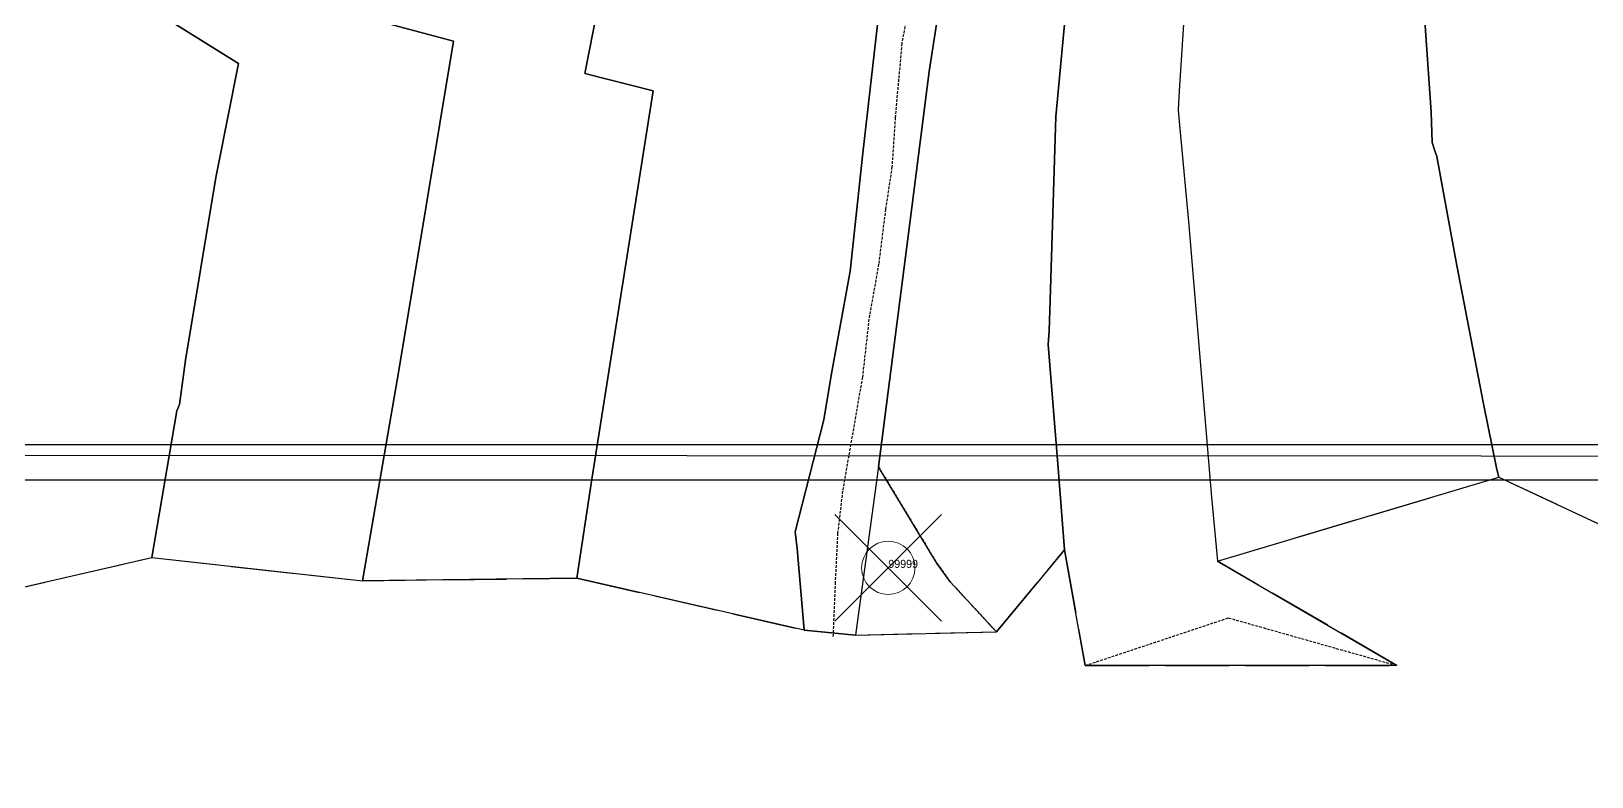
# Model space of a CAD drawing. Header units: millimetres. Extents: x -1419336 to 38707697, y -75591640 to 81.
# Drawn here: x 176.5 to 469, y -1167.7 to -1027.9 of the extents above; entities that cross this region are included whole.
import ezdxf

# ---------------------------------------------------------------- set-up
doc = ezdxf.new("R2010")
doc.units = ezdxf.units.MM
doc.header["$PDMODE"] = 35
doc.header["$PDSIZE"] = 10
doc.linetypes.add('ACAD_ISO02W100', pattern=[15, 12, -3])
doc.linetypes.add('DASHED', pattern=[0.75, 0.5, -0.25])
for name, color, linetype in [('Legend', 250, 'Continuous'), ('Line_Marking_Adusting_Sheet', 1, 'Continuous'), ('Line_Road', 250, 'ACAD_ISO02W100')]:
    doc.layers.add(name, color=color, linetype=linetype)
for name, color, linetype, lineweight in [('Line_Vahivat', 250, 'ACAD_ISO02W100', 25), ('Poly_Off', 250, 'ACAD_ISO02W100', 25), ('Poly_Survey_Bndry', 250, 'Continuous', 30), ('Text_Survey_No', 250, 'Continuous', 0)]:
    doc.layers.add(name, color=color, linetype=linetype, lineweight=lineweight)
doc.styles.get("Standard").update_dxf_attribs({"font": 'SakalBharati.ttf'})

msp = doc.modelspace()

# ---------------------------------------------------------------- linework, layer by layer
at = {"layer": 'Legend'}
msp.add_lwpolyline([(-63.2, -1105.39), (994.35, -1105.39), (994.35, -1801.26), (-63.2, -1801.26)], close=True, dxfattribs=at)
at = {"layer": 'Legend', "lineweight": 30}
msp.add_lwpolyline([(876.16, -1794.64), (-56.58, -1794.64), (-56.58, -1112.01), (876.16, -1112.01), (987.73, -1112.01), (987.73, -1154.3), (987.73, -1188.75), (987.73, -1205.79), (987.73, -1213), (987.73, -1224.82), (987.73, -1660.73), (987.73, -1720.19), (987.73, -1760.13), (987.73, -1794.64)], close=True, dxfattribs=at)
at = {"layer": 'Line_Marking_Adusting_Sheet'}
msp.add_lwpolyline([(745.95, -1107.72), (1.61, -1107.39)], dxfattribs=at)
at = {"layer": 'Line_Road', "linetype": 'DASHED'}
msp.add_lwpolyline([(340.52, -1025.56), (339.67, -1030.22), (338.45, -1044.08), (337.83, -1053.34), (336.63, -1061.26), (335.33, -1071.57), (333.51, -1081.88), (332.29, -1092.76), (328.57, -1114.12), (327.65, -1122.03), (327.19, -1131.21), (326.77, -1141.35)], dxfattribs=at)
at = {"layer": 'Line_Vahivat', "linetype": 'DASHED'}
msp.add_lwpolyline([(374.06, -1146.8), (400.92, -1137.87), (431.62, -1146.56)], dxfattribs=at)
at = {"layer": 'Poly_Off'}
for points in [[(398.86, -1127.25), (451.61, -1111.49)], [(451.61, -1111.49), (515.03, -1141.18)], [(357.41, -1140.51), (370.17, -1125.14)], [(370.17, -1125.14), (374.06, -1146.8), (432.48, -1146.8), (398.86, -1127.25)], [(123.51, -1143.91), (199.1, -1126.58)], [(199.1, -1126.58), (238.58, -1130.92)], [(238.58, -1130.92), (278.75, -1130.43)], [(278.75, -1130.43), (321.4, -1140.18)], [(321.4, -1140.18), (331, -1141.1)], [(331, -1141.1), (357.41, -1140.51)]]:
    msp.add_lwpolyline(points, dxfattribs=at)
at = {"layer": 'Poly_Survey_Bndry'}
for points in [[(123.51, -1143.91), (199.1, -1126.58), (203.75, -1099.08), (204.28, -1097.91), (205.41, -1089.58), (211.05, -1055.35), (211.41, -1053.79), (215.34, -1033.99), (199.3, -1023.99), (202.4, -1014.95), (200.95, -1014.24), (182.78, -1004.05), (181.38, -1003.59), (181.04, -993.63), (185.02, -979.18), (191.62, -956.1), (205.33, -902.51), (211.71, -876.63), (184.37, -869.52), (162.79, -863.93)], [(368.25, -878.58), (364.43, -907.31), (361.57, -929.23), (356.17, -962.06), (344.83, -1035.48), (341.17, -1063.9), (336.55, -1099.83), (335.3, -1109.54)], [(389.07, -882.64), (389.14, -884.22), (388.45, -886.74), (387.52, -893.38), (371.03, -1017.29), (368.57, -1043.94), (367.47, -1078.36), (367.28, -1084.08), (367.13, -1086.61), (369, -1109.84), (370.17, -1125.14)], [(309.36, -886.76), (290.59, -983.46), (280.27, -1035.88), (293.06, -1039.09), (281.54, -1111.9), (278.75, -1130.43)], [(408.66, -887.07), (403.67, -917.04), (400.97, -933.23), (400.31, -934.33), (396.25, -980.58), (393.87, -1005.42), (391.69, -1039.09), (391.46, -1042.66), (391.76, -1045.56), (393.47, -1064.25), (397.7, -1114.58), (398.86, -1127.25)], [(354.38, -898.04), (341.78, -977.58), (336.43, -1014.68), (335.64, -1022.32), (332.37, -1050.81), (330.02, -1072.9), (326.41, -1092.44), (325.07, -1100.74), (319.66, -1121.76), (320.08, -1124.85), (321.4, -1140.18)], [(356.17, -962.06), (344.83, -1035.48), (341.17, -1063.9), (336.55, -1099.83), (335.3, -1109.54), (335.18, -1110.41), (331, -1141.1), (321.4, -1140.18), (320.08, -1124.85), (319.66, -1121.76), (325.07, -1100.74), (326.41, -1092.44), (330.02, -1072.9), (332.37, -1050.81), (335.64, -1022.32)], [(182.78, -1004.05), (200.95, -1014.24), (202.4, -1014.95), (199.3, -1023.99), (215.34, -1033.99), (211.41, -1053.79), (211.05, -1055.35), (205.41, -1089.58), (204.28, -1097.91), (203.75, -1099.08), (199.1, -1126.58)], [(393.87, -1005.42), (391.69, -1039.09), (391.46, -1042.66), (391.76, -1045.56), (393.47, -1064.25), (397.7, -1114.58), (398.86, -1127.25), (432.48, -1146.8), (374.06, -1146.8), (370.17, -1125.14), (369, -1109.84), (367.13, -1086.61), (367.28, -1084.08), (367.47, -1078.36), (368.57, -1043.94), (371.03, -1017.29)], [(393.87, -1005.42), (391.69, -1039.09), (391.46, -1042.66), (391.76, -1045.56), (393.47, -1064.25), (397.7, -1114.58), (398.86, -1127.25), (451.61, -1111.49), (451.23, -1110.08), (448.73, -1097.79), (443.71, -1071.86), (440, -1051.41), (439.52, -1050.17), (439.1, -1048.8), (438.89, -1043.08), (437.55, -1023.31)], [(199.3, -1023.99), (215.34, -1033.99), (211.41, -1053.79), (211.05, -1055.35), (205.41, -1089.58), (204.28, -1097.91), (203.75, -1099.08), (199.1, -1126.58), (238.58, -1130.92), (245.41, -1091.51), (255.64, -1029.77), (227.78, -1022.38)], [(227.78, -1022.38), (255.64, -1029.77), (245.41, -1091.51), (238.58, -1130.92)], [(437.55, -1023.31), (438.89, -1043.08), (439.1, -1048.8), (439.52, -1050.17), (440, -1051.41), (443.71, -1071.86), (448.73, -1097.79), (451.23, -1110.08), (451.61, -1111.49)], [(437.55, -1023.31), (438.89, -1043.08), (439.1, -1048.8), (439.52, -1050.17), (440, -1051.41), (443.71, -1071.86), (448.73, -1097.79), (451.23, -1110.08), (451.61, -1111.49), (515.03, -1141.18)], [(335.3, -1109.54), (335.18, -1110.41), (331, -1141.1)]]:
    msp.add_lwpolyline(points, dxfattribs=at)
for points in [[(278.75, -1130.43), (238.58, -1130.92), (245.41, -1091.51), (255.64, -1029.77), (227.78, -1022.38), (236.19, -992.71), (243.13, -967.88), (253.73, -929.61), (262.9, -897.1), (268.4, -876.51), (309.36, -886.76), (290.59, -983.46), (280.27, -1035.88), (293.06, -1039.09), (281.54, -1111.9)], [(387.27, -882.21), (389.07, -882.64), (389.14, -884.22), (388.45, -886.74), (387.52, -893.38), (371.03, -1017.29), (368.57, -1043.94), (367.47, -1078.36), (367.28, -1084.08), (367.13, -1086.61), (369, -1109.84), (370.17, -1125.14), (357.41, -1140.51), (348.76, -1131.15), (346.31, -1127.73), (335.3, -1109.54), (336.55, -1099.83), (341.17, -1063.9), (344.83, -1035.48), (356.17, -962.06), (361.57, -929.23), (364.43, -907.31), (368.25, -878.58)], [(321.4, -1140.18), (278.75, -1130.43), (281.54, -1111.9), (293.06, -1039.09), (280.27, -1035.88), (290.59, -983.46), (309.36, -886.76), (348.98, -896.7), (354.38, -898.04), (341.78, -977.58), (336.43, -1014.68), (335.64, -1022.32), (332.37, -1050.81), (330.02, -1072.9), (326.41, -1092.44), (325.07, -1100.74), (319.66, -1121.76), (320.08, -1124.85)], [(335.3, -1109.54), (335.18, -1110.41), (331, -1141.1), (357.41, -1140.51), (348.76, -1131.15), (346.31, -1127.73)]]:
    msp.add_lwpolyline(points, close=True, dxfattribs=at)
at = {"layer": 'Poly_Survey_Bndry', "linetype": 'DASHED'}
msp.add_lwpolyline([(335.3, -1109.54), (346.31, -1127.73), (348.76, -1131.15), (357.41, -1140.51)], dxfattribs=at)
at = {"layer": 'Text_Survey_No'}
msp.add_point((337.14, -1128.5), dxfattribs=at)

# ---------------------------------------------------------------- texts
at = {"layer": 'Text_Survey_No', "linetype": 'DASHED'}
msp.add_text('99999', height=1.5, dxfattribs=at).set_placement((337.14, -1128.5))

doc.saveas('drawing.dxf')
